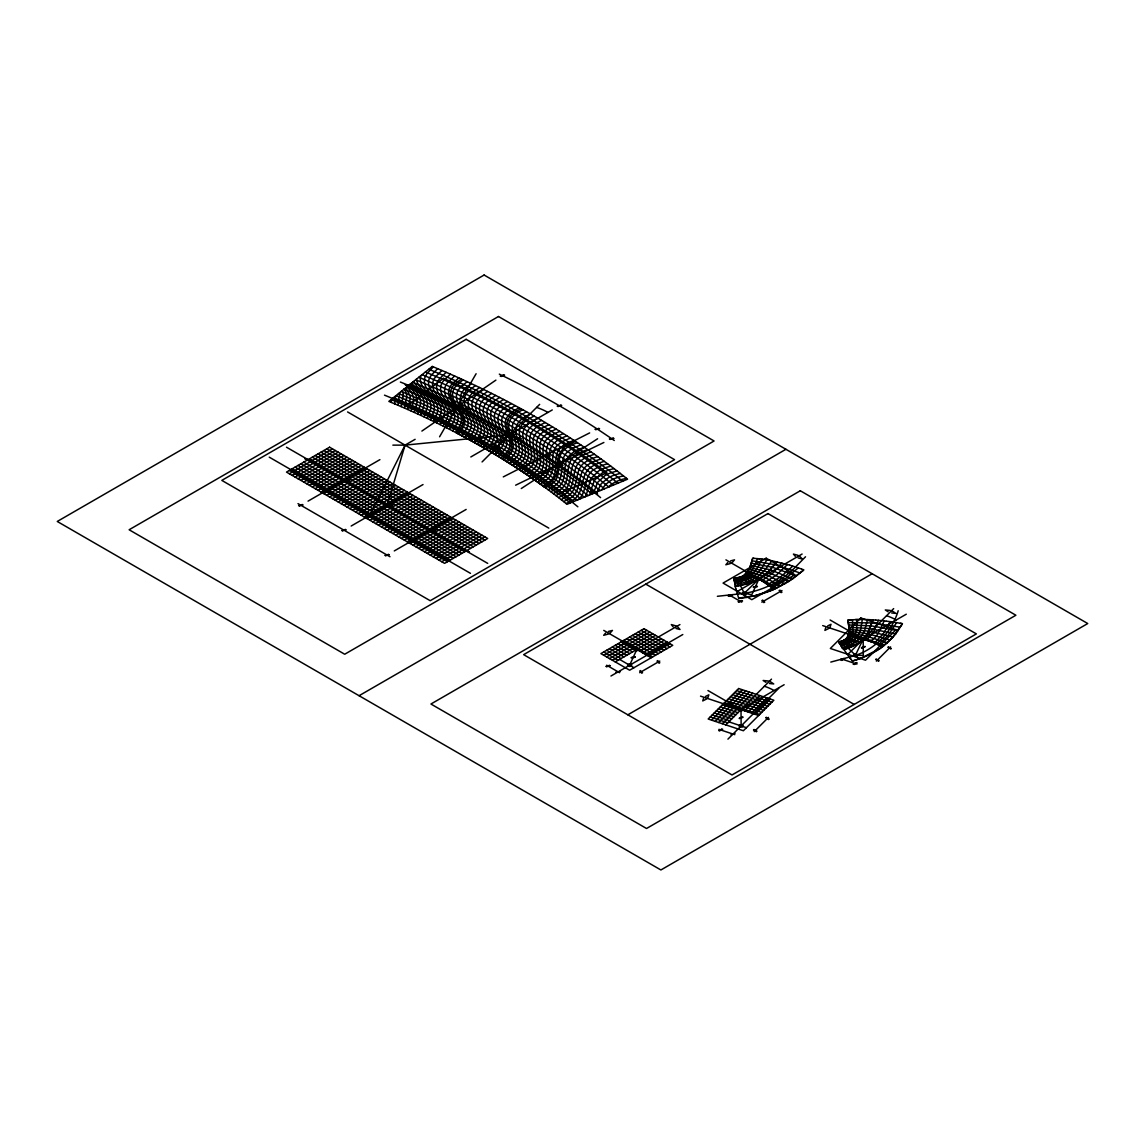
<?xml version="1.0" encoding="UTF-8"?>
<svg xmlns="http://www.w3.org/2000/svg" width="1145" height="1145" viewBox="0 0 1145 1145"><rect width="100%" height="100%" fill="white"/><g stroke="black" fill="none" stroke-linecap="round" stroke-linejoin="round"><path stroke-width="1.5" d="M864.933 619.517L862.328 619.474L860.496 630.265A66.081 38.157 0 0 1 859.709 632.226A56.406 32.561 0 0 1 858.65 634.301A47.789 27.58 0 0 1 857.405 636.234A40.805 23.558 0 0 1 855.973 637.994L848.03 636.076A21.712 12.538 0 0 1 847.257 637.364A17.075 9.861 0 0 1 846.284 638.509A13.883 8.015 0 0 1 845.139 639.482A11.994 6.927 0 0 1 843.994 640.212L843.45 640.484A11.064 6.383 0 0 1 842.892 640.742A10.863 6.269 0 0 1 842.305 640.971A11.064 6.383 0 0 1 840.602 641.472A11.793 6.813 0 0 1 838.741 641.815L842.205 647.827M872.862 620.06L867.738 633.371L858.593 642.917L857.691 643.533L846.284 638.509A17.089 9.861 0 0 0 847.243 637.364A20.037 11.564 0 0 0 847.572 636.906L849.375 629.936L847.83 620.046L857.949 619.488M848.073 635.99L848.03 636.076A28.024 16.187 0 0 0 848.645 634.631L848.817 634.645A36.311 20.968 0 0 0 849.06 633.013A46.873 27.065 0 0 0 849.318 631.253L849.318 631.138A56.42 32.575 0 0 0 849.375 630.294L848.016 620.704M391.275 402.41L391.633 399.133M868.869 619.645L867.524 619.588L864.561 630.823A70.947 40.962 0 0 1 863.545 632.87A61.687 35.624 0 0 1 862.199 635.046A53.4 30.829 0 0 1 860.682 637.078A46.644 26.922 0 0 1 858.979 638.939A41.263 23.816 0 0 1 857.104 640.656A37.141 21.44 0 0 1 855.043 642.202A34.178 19.737 0 0 1 852.81 643.604A32.289 18.649 0 0 1 850.391 644.835A31.373 18.12 0 0 1 847.787 645.923A31.631 18.263 0 0 1 845.01 646.839A32.146 18.563 0 0 1 842.047 647.598M394.596 403.813L395.626 395.927M397.916 405.215L399.462 395.025A30.529 17.633 0 0 0 399.562 394.238L399.562 392.764M588.115 487.613L591.45 478.037L598.577 471.01A30.543 17.633 0 0 1 607.952 466.96L610.8 466.172M735.376 586.898L734.16 577.91A11.793 6.813 0 0 0 736.12 577.853L736.35 577.839A11.135 6.426 0 0 0 737.738 577.667L738.425 577.538A11.021 6.369 0 0 0 739.298 577.323L739.727 577.209A11.922 6.884 0 0 0 741.373 576.608A13.883 8.015 0 0 0 742.919 575.835A17.075 9.861 0 0 0 744.365 574.89A20.037 11.564 0 0 0 744.88 574.475L749.746 568.034L752.694 558.245L758.834 558.76M401.208 406.632L402.968 396.657M752.609 558.731L749.574 568.378A56.42 32.575 0 0 1 749.102 569.28A46.873 27.065 0 0 1 748.071 570.954A36.311 20.968 0 0 1 746.941 572.443A28.024 16.187 0 0 1 745.71 573.76A21.712 12.538 0 0 1 744.365 574.89L754.684 581.145L766.721 573.43L776.854 561.995M849.06 633.013L865.935 635.962L887.318 642.832L895.705 633.944L902.46 623.624L893.887 622.207M875.682 620.075L872.891 619.874L868.812 631.539A76.758 44.311 0 0 1 867.552 633.672A67.827 39.159 0 0 1 865.935 635.962A59.783 34.522 0 0 1 864.146 638.08A53.185 30.7 0 0 1 862.171 640.055A47.904 27.652 0 0 1 860.024 641.873A43.839 25.304 0 0 1 857.691 643.533C853.283 645.909 847.228 649.816 842.749 648.614M404.5 408.064L406.461 398.288M407.792 409.509L409.924 399.948A30.529 17.619 0 0 0 410.053 399.261A31.344 18.091 0 0 0 410.01 395.755L405.759 387.783M593.439 493.352L597.49 482.503L604.946 475.59A30.543 17.633 0 0 1 614.493 471.697L617.169 471.01M411.069 410.969L413.388 401.594A30.529 17.619 0 0 0 413.531 400.907A31.001 17.905 0 0 0 413.66 398.36L412.057 393.121L407.005 386.767M414.333 412.429L416.809 403.269A30.529 17.619 0 0 0 416.98 402.582C418.211 395.741 412.858 390.001 408.064 385.922M886.044 621.12L878.444 620.304L873.835 631.41L866.693 640.313L848.402 635.275M420.83 375.66C416.58 391.404 441.698 397.029 437.29 412.787A30.529 17.619 0 0 1 437.032 413.459L433.712 421.474M417.581 413.917L420.229 404.944A30.529 17.619 0 0 0 420.401 404.257C422.033 396.084 414.447 389.529 409.023 385.164M387.096 505.288L405.058 445.133L415.12 439.322M420.83 415.406L423.621 406.632A30.529 17.619 0 0 0 423.822 405.945C425.654 396.17 416.379 390.159 410.153 384.248M597.075 491.849L601.254 483.734L608.353 477.751A30.529 17.633 0 0 1 617.727 474.087L620.304 473.443M424.065 416.909L427.013 408.321A30.529 17.619 0 0 0 427.214 407.634C429.074 400.12 422.949 393.708 417.71 389.228A69.101 39.889 0 0 1 411.599 383.06M884.183 620.905C881.163 627.417 875.081 643.848 866.693 640.313M750.848 565.401L770.485 569.866L792.698 578.812L803.862 569.866L801.758 569.108M427.285 418.412L430.363 410.024A30.529 17.619 0 0 0 430.592 409.352C433.354 396.599 418.512 391.261 413.588 381.485M430.506 419.943L433.712 411.742A30.529 17.619 0 0 0 433.955 411.069C437.347 396.843 418.684 391.819 416.322 379.281M769.755 560.334L762.098 559.132L756.759 569.051A62.302 35.967 0 0 1 755.399 570.768A52.04 30.042 0 0 1 753.753 572.557A42.995 24.818 0 0 1 751.993 574.175A35.724 20.624 0 0 1 750.147 575.606A30.028 17.332 0 0 1 748.186 576.851A25.748 14.871 0 0 1 746.125 577.924A22.714 13.11 0 0 1 743.949 578.812A20.81 12.008 0 0 1 741.674 579.527A19.894 11.479 0 0 1 739.298 580.071A20.138 11.622 0 0 1 736.822 580.415A20.667 11.922 0 0 1 734.246 580.601L734.174 579.699M893.529 622.15L890.094 621.649L883.711 633.171L874.937 642.631L870.372 641.687M436.903 423.02L440.338 415.191A30.529 17.619 0 0 0 440.61 414.519C445.205 399.333 422.276 393.651 424.58 378.823A30.543 17.633 0 0 1 428.115 372.397L433.325 366.887M898.195 610.729C891.397 633.6 872.59 651.963 849.218 657.13L830.798 662.082M749.975 567.548L767.637 572.028L788.776 581.445L803.418 570.267M629.635 665.231L636.82 649.458M792.698 578.812L774.22 589.217L758.978 578.926L751.793 594.699L744.264 593.353L717.385 596.302M440.081 424.58L443.63 416.937A30.529 17.619 0 0 0 443.916 416.265C448.912 401.208 426.04 395.168 428.717 380.455A30.543 17.633 0 0 1 432.395 374.043L437.633 368.69M443.244 426.155L446.908 418.684A30.529 17.619 0 0 0 447.208 418.011C452.576 403.112 429.79 396.7 432.839 382.086A30.543 17.633 0 0 1 436.66 375.703L441.913 370.493M766.964 559.848L760.337 570.01A66.081 38.157 0 0 1 758.706 571.784A56.406 32.561 0 0 1 756.745 573.631A47.789 27.58 0 0 1 754.684 575.305A40.805 23.558 0 0 1 752.523 576.794A35.295 20.381 0 0 1 750.247 578.111A31.115 17.962 0 0 1 747.871 579.241A28.11 16.23 0 0 1 745.395 580.186A26.22 15.143 0 0 1 742.804 580.959A25.304 14.613 0 0 1 740.128 581.56A25.562 14.756 0 0 1 737.337 581.975A26.077 15.057 0 0 1 734.446 582.204M369.849 515.25L405.058 445.133L509.267 434.756L521.576 438.864M446.407 427.729L450.157 420.444A30.529 17.619 0 0 0 450.472 419.786C456.225 405.029 433.526 398.245 436.932 383.747A30.543 17.633 0 0 1 440.911 377.392L446.178 372.325M449.541 429.318L453.391 422.219A30.529 17.619 0 0 0 453.721 421.546C459.861 406.976 437.247 399.791 441.025 385.407A30.543 17.633 0 0 1 445.147 379.095L450.414 374.172M902.217 624.082L892.413 637.808L879.961 648.571L860.611 658.375L852.41 661.008L850.892 659.191M601.583 489.974L605.161 484.95L610.07 480.914A30.715 17.733 0 0 1 620.933 476.477L623.424 475.891M452.676 430.921L456.597 423.993A30.529 17.619 0 0 0 456.955 423.335C463.453 408.922 440.968 401.351 445.09 387.096A30.543 17.633 0 0 1 449.355 380.813L454.637 376.032M439.58 436.789L476.105 373.728M789.792 565.186L771.916 560.749L764.03 571.155A70.947 40.962 0 0 1 762.112 572.972A61.687 35.624 0 0 1 759.851 574.89A53.4 30.829 0 0 1 757.475 576.608A46.644 26.922 0 0 1 754.999 578.168A41.263 23.816 0 0 1 752.408 579.542A37.141 21.44 0 0 1 749.732 580.73A34.178 19.737 0 0 1 746.941 581.732A32.289 18.649 0 0 1 744.05 582.576A31.373 18.12 0 0 1 741.058 583.22A31.631 18.263 0 0 1 737.952 583.692A32.146 18.563 0 0 1 734.746 583.993M455.796 432.538L459.803 425.783A30.529 17.619 0 0 0 460.161 425.124C467.031 410.883 444.661 402.925 449.141 388.799A30.543 17.633 0 0 1 453.563 382.544L458.83 377.907M456.655 432.982L457.485 433.425L461.521 426.67A30.529 17.619 0 0 0 461.893 426.012C468.835 411.814 446.493 403.77 451.044 389.672A30.543 17.633 0 0 1 455.495 383.418L461.378 379.067M458.902 434.17L462.981 427.572A30.529 17.619 0 0 0 463.353 426.913C470.595 412.873 448.353 404.5 453.177 390.517A30.543 17.633 0 0 1 457.742 384.291L462.995 379.796M461.993 435.801L466.144 429.375A30.529 17.619 0 0 0 466.53 428.731C474.116 414.862 452.032 406.103 457.198 392.248A30.543 17.633 0 0 1 461.907 386.065L467.16 381.7M465.085 437.447L469.278 431.193A30.529 17.619 0 0 0 469.693 430.534C477.622 416.866 455.696 407.692 461.206 393.994A30.543 17.633 0 0 1 466.058 387.84L471.282 383.618M776.983 561.823L767.808 572.471A76.758 44.311 0 0 1 765.633 574.346M468.148 439.108L472.398 433.01A30.529 17.619 0 0 0 472.828 432.366C481.1 418.898 459.345 409.309 465.185 395.755A30.543 17.633 0 0 1 470.18 389.643L475.39 385.55M471.196 440.768L475.504 434.842A30.529 17.619 0 0 0 475.948 434.198C484.55 420.931 462.995 410.926 469.164 397.53A30.543 17.633 0 0 1 474.288 391.461L479.483 387.497M474.245 442.457L478.581 436.674A30.529 17.619 0 0 0 479.039 436.03C487.97 422.977 466.616 412.558 473.114 399.319A30.543 17.633 0 0 1 478.381 393.293L483.548 389.457M703.488 698.464L702.744 700.926L706.279 699.166A22.972 13.253 0 0 0 707.953 697.477L708.841 694.829L705.52 696.432M825.659 627.932L824.915 630.394L828.436 628.634A22.972 13.253 0 0 0 830.111 626.945L831.012 624.297L827.692 625.9M477.265 444.145L481.659 438.521A30.529 17.619 0 0 0 482.117 437.891C491.377 425.038 470.237 414.204 477.036 401.122A30.543 17.633 0 0 1 482.446 395.139L487.584 391.433M480.285 445.849L484.693 440.381A30.529 17.619 0 0 0 485.179 439.737C494.74 427.114 473.844 415.864 480.957 402.954A30.543 17.633 0 0 1 486.51 397L491.606 393.422M483.276 447.552L487.727 442.242A30.529 17.619 0 0 0 488.228 441.612C498.089 429.203 477.436 417.524 484.85 404.786A30.543 17.633 0 0 1 490.532 398.889L495.599 395.426M746.869 572.529L760.008 577.91L776.367 588.244L788.776 581.445M787.416 564.499L776.825 574.761L764.874 582.447M486.267 449.269L490.733 444.103A30.529 17.619 0 0 0 491.248 443.487C501.41 431.293 481.014 419.199 488.729 406.632A30.543 17.633 0 0 1 494.554 400.779L499.578 397.444M489.244 451.001L493.724 445.992A30.529 17.619 0 0 0 494.254 445.362C504.702 433.411 484.578 420.902 492.593 408.507A30.543 17.633 0 0 1 498.547 402.697L503.528 399.462M492.193 452.747L496.701 447.881A30.529 17.619 0 0 0 497.245 447.266C507.965 435.529 488.142 422.605 496.429 410.382A30.543 17.633 0 0 1 502.526 404.629L507.464 401.509M746.34 573.115L758.806 578.826M796.233 567.219L792.798 566.102L781.047 576.593L767.923 584.508M495.141 454.493L499.649 449.77A30.529 17.619 0 0 0 500.208 449.155C511.2 437.648 491.677 424.323 500.25 412.286A30.543 17.633 0 0 1 506.476 406.561L511.371 403.57M758.978 578.926L744.264 593.353C763.586 590.333 781.935 581.102 795.532 566.975L805.522 556.771M498.061 456.254L502.583 451.674A30.529 17.619 0 0 0 503.156 451.058C514.406 439.794 495.212 426.04 504.058 414.189A30.543 17.633 0 0 1 510.412 408.522L515.25 405.631M482.074 461.936L539.667 404.357M711.689 720.176L742.175 689.676M715.21 721.35L745.696 690.85M718.731 722.524L749.216 692.024M722.252 723.697L752.737 693.197M719.675 730.968L721.708 728.936M725.773 724.871L771.501 679.128M744.536 710.802L759.779 695.545M748.057 711.975L763.3 696.718M751.578 713.149L766.821 697.892M727.934 739.14L778.743 688.317M755.099 714.323L770.342 699.065M754.212 731.641L768.438 717.4M841.833 660.436L843.865 658.404M847.944 654.339L893.672 608.596M854.156 664.544L856.188 662.511M876.369 661.109L890.595 646.868M500.98 458.029L505.489 453.577A30.529 17.619 0 0 0 506.076 452.976C517.583 441.927 498.733 427.786 507.836 416.122A30.543 17.633 0 0 1 514.32 410.497L519.114 407.72M502.526 458.988L507.078 454.551A30.529 17.619 0 0 0 507.664 453.95C519.229 442.943 500.437 428.717 509.611 417.081A30.543 17.633 0 0 1 516.123 411.484L520.918 408.708M801.428 568.993L798.28 567.891L785.356 578.597L770.957 586.798M504.086 459.947L508.652 455.51A30.529 17.619 0 0 0 509.239 454.908C520.861 443.959 502.154 429.647 511.371 418.054A30.543 17.633 0 0 1 517.912 412.458L522.721 409.695M578.468 499.563C588.186 491.391 582.862 474.903 595.371 468.734A30.543 17.633 0 0 1 604.632 464.612L607.58 463.768M506.963 461.736L511.529 457.442A30.529 17.619 0 0 0 512.13 456.841C523.981 446.135 505.632 431.407 515.107 420.015A30.543 17.633 0 0 1 521.791 414.461L526.543 411.799M745.624 573.831L757.575 579.713A53.185 30.7 0 0 0 760.366 578.096A59.783 34.522 0 0 0 763.042 576.307A67.827 39.159 0 0 0 765.633 574.346L784.74 583.893M509.826 463.539L514.377 459.374A30.529 17.619 0 0 0 514.992 458.787C527.086 448.296 509.11 433.182 518.842 421.975A30.543 17.633 0 0 1 525.641 416.479L530.335 413.932M512.674 465.357L517.211 461.32A30.529 17.619 0 0 0 517.841 460.734C530.164 450.472 512.574 434.986 522.535 423.951A30.543 17.633 0 0 1 529.477 418.512L534.1 416.064M887.318 642.832L883.754 645.809A95.822 55.318 0 0 1 880.82 647.984A91.142 52.627 0 0 1 877.299 650.317L876.855 650.589A87.006 50.223 0 0 1 873.606 652.493A84.329 48.677 0 0 1 869.728 654.511A82.554 47.661 0 0 1 866.192 656.142L860.339 658.475A81.867 47.274 0 0 1 857.576 659.434L856.446 659.806A82.34 47.532 0 0 1 852.996 660.851L852.41 661.008M515.508 467.174L520.03 463.267A30.529 17.619 0 0 0 520.674 462.68C533.212 452.661 516.023 436.789 526.228 425.954A30.543 17.633 0 0 1 533.284 420.573L537.849 418.211M518.327 469.006L522.836 465.228A30.529 17.619 0 0 0 523.494 464.655C536.232 454.851 519.458 438.621 529.892 427.958A30.543 17.633 0 0 1 537.062 422.634L541.571 420.372M874.236 643.218L882.509 646.753M521.118 470.853L525.612 467.189A30.529 17.619 0 0 0 526.285 466.616C539.223 457.055 522.879 440.453 533.527 429.99A30.543 17.633 0 0 1 540.826 424.709L545.263 422.548M523.909 472.699L528.375 469.164A30.529 17.619 0 0 0 529.047 468.606C542.2 459.259 526.271 442.313 537.148 432.023A30.543 17.633 0 0 1 544.576 426.799L548.927 424.738M878.287 644.907L888.062 635.389L896.578 622.622M526.671 474.56L531.108 471.139A30.529 17.619 0 0 0 531.81 470.581C545.135 461.464 529.663 444.174 540.755 434.069A30.543 17.633 0 0 1 548.298 428.917L552.577 426.928M529.434 476.434L533.828 473.128A30.529 17.619 0 0 0 534.543 472.584C548.054 463.682 533.04 446.063 544.333 436.145A30.543 17.633 0 0 1 551.99 431.035L556.212 429.146M532.167 478.309L536.533 475.132A30.529 17.619 0 0 0 537.248 474.574C550.931 465.9 536.39 447.953 547.897 438.22A30.543 17.633 0 0 1 555.668 433.182L559.805 431.364M534.887 480.199L539.209 477.136A30.529 17.619 0 0 0 539.953 476.578C553.794 468.119 539.739 449.87 551.432 440.31A30.543 17.633 0 0 1 559.318 435.329L563.383 433.597M605.576 633.085L603.687 635.303L607.952 634.158A22.972 13.253 0 0 0 610.314 632.799L612.461 630.437L608.453 631.425M727.733 562.553L725.844 564.771L730.109 563.641A22.972 13.253 0 0 0 732.485 562.267L734.532 559.833L730.61 560.893M421.89 431.064L495.899 380.126M501.124 376.533L503.728 374.73M459.932 408.522L462.551 406.733L459.431 405.215M537.577 482.102L541.871 479.14A30.529 17.619 0 0 0 542.615 478.596C556.642 470.337 543.059 451.803 554.939 442.414A30.543 17.633 0 0 1 562.954 437.505L566.932 435.859M540.268 484.006L544.519 481.158A30.529 17.619 0 0 0 545.278 480.614C559.447 472.57 546.365 453.749 558.431 444.532A30.543 17.633 0 0 1 566.56 439.68L570.453 438.106M521.276 488.529L597.604 438.75M542.93 485.924L547.138 483.176A30.529 17.619 0 0 0 547.911 482.646C562.238 474.803 549.657 455.696 561.909 446.664A30.543 17.633 0 0 1 570.138 441.884L573.96 440.381M545.592 487.842L549.743 485.208A30.529 17.619 0 0 0 550.53 484.678C565 477.05 552.92 457.685 565.358 448.811A30.543 17.633 0 0 1 573.702 444.088L577.438 442.671M548.226 489.788L552.319 487.24A30.529 17.619 0 0 0 553.121 486.725C567.734 479.283 556.169 459.675 568.779 450.973A30.543 17.633 0 0 1 577.237 446.321L580.887 444.976M550.831 491.72L554.881 489.287A30.529 17.619 0 0 0 555.697 488.772C570.439 481.53 559.404 461.678 572.185 453.148A30.543 17.633 0 0 1 580.744 448.554L584.308 447.28M553.436 493.681L557.429 491.334A30.529 17.619 0 0 0 558.259 490.833C573.13 483.777 562.624 463.696 575.563 455.338A30.543 17.633 0 0 1 584.236 450.801L587.714 449.599M289.37 473.758L332.479 448.869M292.233 475.418L335.356 450.529M295.109 477.079L338.233 452.175M297.986 478.739L341.11 453.835M300.863 480.399L343.972 455.495M303.74 482.059L346.849 457.156M306.617 483.72L349.726 458.816M309.479 485.38L352.603 460.476M312.356 487.026L355.48 462.136M315.233 488.686L358.356 463.797M318.11 490.346L361.219 465.457M320.986 492.006L364.096 467.117M299.432 506.119L302.294 504.458M308.048 501.138L379.911 459.646M323.863 493.667L366.972 468.777M346.849 482.059L349.726 480.399L346.849 478.739M326.726 495.327L369.849 470.438M329.603 496.987L372.726 472.098M332.479 498.647L375.603 473.758M335.356 500.308L378.48 475.418M338.233 501.968L381.342 477.079M341.11 503.628L384.219 478.739M343.972 505.288L387.096 480.399M346.849 506.949L389.973 482.059M349.726 508.609L392.849 483.72M352.603 510.269L395.726 485.38M355.48 511.929L398.589 487.026M358.356 513.59L401.466 488.686M361.219 515.25L404.342 490.346M364.096 516.91L407.219 492.006M342.541 531.008L345.418 529.348M351.171 526.027L423.02 484.55M470.824 456.955L552.262 409.939M558.001 406.618L560.878 404.958M366.972 518.57L410.096 493.667M389.973 506.949L392.849 505.288L389.973 503.628M512.13 436.417L515.007 434.756L512.13 433.096M369.849 520.231L412.973 495.327M372.726 521.877L415.835 496.987M375.603 523.537L418.712 498.647M378.48 525.197L421.589 500.308M381.342 526.857L424.466 501.968M384.219 528.518L427.343 503.628M387.096 530.178L430.219 505.288M389.973 531.838L433.082 506.949M392.849 533.498L435.959 508.609M395.726 535.159L438.836 510.269M398.589 536.819L441.712 511.929M401.466 538.479L444.589 513.59M404.342 540.139L447.466 515.25M407.219 541.8L450.328 516.91M385.665 555.897L388.527 554.252M394.281 550.931L466.144 509.439M410.096 543.46L453.205 518.57M433.082 531.838L435.959 530.178L433.082 528.518M412.973 545.12L456.082 520.231M415.835 546.78L458.959 521.877M418.712 548.441L461.836 523.537M421.589 550.101L464.713 525.197M424.466 551.761L467.575 526.857M427.343 553.421L470.452 528.518M430.219 555.082L473.329 530.178M433.082 556.728L476.206 531.838M435.959 558.388L479.082 533.498M438.836 560.048L481.959 535.159M441.712 561.708L484.822 536.819M359.072 695.716L785.928 449.284M603.758 655.269L646.882 630.38M606.635 656.929L649.745 632.04M609.512 658.59L652.621 633.7M612.389 660.25L655.498 635.361M606.635 666.891L609.512 665.231M615.251 661.91L679.93 624.569M728.807 596.359L731.669 594.699M737.423 591.378L802.101 554.037M639.697 651.119L661.252 638.681M642.56 652.779L664.129 640.341M645.436 654.439L667.005 641.987M610.943 676.022L682.806 634.53M738.854 602.17L741.731 600.51M648.313 656.099L669.868 643.647M639.697 672.702L659.806 661.08M761.854 602.17L781.978 590.548M627.832 714.809L872.161 573.745M707.953 690.535L741.015 709.628L784.139 684.724M906.296 614.192L863.187 639.096L855.429 655.212L863.301 655.398L863.187 639.096L830.125 620.003M556.012 495.642L559.962 493.395A30.529 17.619 0 0 0 560.792 492.894C575.806 486.024 565.816 465.743 578.926 457.542A30.543 17.633 0 0 1 587.7 453.076L591.092 451.931M558.574 497.617L562.467 495.456A30.529 17.619 0 0 0 563.311 494.969C578.44 488.271 568.993 467.79 582.261 459.746A30.543 17.633 0 0 1 591.135 455.352L594.441 454.279M561.122 499.592L564.943 497.517A30.529 17.619 0 0 0 565.802 497.044C581.059 490.532 572.142 469.865 585.567 461.979A30.543 17.633 0 0 1 594.556 457.656L597.762 456.626M761.826 580.63L773.233 572.657L781.835 562.982M857.691 643.533A40.891 23.616 0 0 1 855.172 645.021L854.857 645.193A38.93 22.471 0 0 1 852.481 646.367L846.556 648.571A38.887 22.442 0 0 1 843.736 649.344L849.976 658.074M842.892 640.728A10.992 6.355 0 0 0 843.45 640.484L843.979 640.212A12.037 6.942 0 0 0 845.139 639.482L855.172 645.021M563.655 501.582L567.405 499.592A30.529 17.619 0 0 0 568.278 499.12C583.649 492.794 575.277 471.94 588.859 464.212A30.543 17.633 0 0 1 597.933 459.961L601.053 459.002M843.722 640.356L852.481 646.367M566.16 503.571L569.852 501.682A30.529 17.619 0 0 0 570.74 501.209C586.226 495.055 578.397 474.044 592.122 466.459A30.543 17.633 0 0 1 601.297 462.279L604.331 461.378M503.285 476.892L589.646 432.91M595.743 429.804L598.792 428.259M546.737 457.9L549.786 456.34L547.095 454.579M515.651 485.194L603.887 442.471M610.113 439.451L613.233 437.948M559.919 466.831L563.025 465.328L560.42 463.525M776.367 588.244L775.838 588.487A95.822 55.318 0 0 1 772.031 590.147L754.841 595.715L738.639 598.134M757.575 579.713A47.904 27.652 0 0 1 754.684 581.145L740.386 585.367A39.474 22.8 0 0 1 739.097 585.553L735.162 585.968A38.873 22.442 0 0 0 738.668 585.61L739.956 585.424M774.22 589.217L772.031 590.147A91.142 52.627 0 0 1 767.594 591.879A87.206 50.351 0 0 1 763.042 593.425L762.47 593.611A84.186 48.605 0 0 1 758.391 594.799L757.804 594.956A82.497 47.632 0 0 1 754.24 595.858L746.311 597.447A82.44 47.603 0 0 1 743.821 597.833L742.561 598.019A81.939 47.303 0 0 1 738.754 598.491M861.484 647.598L865.005 646.41M861.484 648.07L865.005 646.882M739.326 718.13L742.833 716.942M739.326 718.602L742.833 717.414M840.816 660.092L844.895 658.733M853.139 664.2L857.204 662.841M718.659 730.625L722.724 729.265M730.982 734.732L735.047 733.372M754.684 581.145A43.839 25.304 0 0 1 751.692 582.39A40.891 23.616 0 0 1 748.587 583.463L748.2 583.592A39.044 22.542 0 0 1 745.796 584.265L740.815 585.295M613.992 468.591L611.23 469.321A30.543 17.633 0 0 0 601.769 473.3L594.484 480.27L590.863 490.16A72.679 41.964 0 0 1 589.618 494.941M626.515 478.352L624.111 478.896A30.486 17.604 0 0 0 617.212 481.143A33.52 19.35 0 0 0 608.181 487.269M500.222 376.09L504.63 375.159M734.16 579.513L734.16 577.91A12.151 7.013 0 0 0 736.12 577.853L736.35 577.839A11.45 6.612 0 0 0 737.738 577.667L738.425 577.538A11.006 6.355 0 0 0 739.298 577.323A11.221 6.469 0 0 0 739.727 577.209L741.559 579.37M753.524 586.898L757.446 586.283M753.324 587.356L757.246 586.727M631.367 657.43L635.289 656.815M631.153 657.874L635.074 657.259M557.171 406.131L561.708 405.43M298.602 505.632L303.124 504.931M341.711 530.536L346.248 529.834M384.834 555.425L389.357 554.724M727.977 595.872L732.499 595.171M738.024 601.683L742.561 600.982M605.805 666.404L610.342 665.703M615.867 672.215L620.404 671.514M594.956 429.303L599.565 428.76M609.369 438.936L613.992 438.463M848.989 619.946L847.93 620.375M736.135 577.939L738.668 585.61M848.488 622.608L872.189 622.937L900.385 627.217M850.735 619.817L851.608 619.76M848.975 624.998L871.302 625.857L898.138 630.666M855.487 619.559L856.403 619.531M849.261 627.245L870.229 628.619L895.705 633.944M857.018 619.517L856.617 629.879A62.302 35.967 0 0 1 856.074 631.739A52.04 30.042 0 0 1 855.272 633.715A42.995 24.818 0 0 1 854.299 635.532A35.724 20.624 0 0 1 853.154 637.192A30.028 17.332 0 0 1 851.823 638.695A25.748 14.871 0 0 1 850.306 640.041A22.714 13.11 0 0 1 848.617 641.229A20.81 12.008 0 0 1 846.742 642.259A19.894 11.479 0 0 1 844.681 643.132A20.138 11.622 0 0 1 842.448 643.833A20.667 11.922 0 0 1 840.029 644.392L839.6 643.604M857.934 619.488L859.194 619.474M859.179 619.474L860.453 619.459M860.439 619.459L861.698 619.459M501.338 440.653L505.403 440.653M500.923 441.054L504.988 441.054M392.864 445.133L405.058 445.133M849.375 629.449L868.44 631.124L893.086 637.064M864.904 619.517L867.524 619.588M849.318 631.253L867.552 633.672L890.295 640.026M868.855 619.645L872.891 619.874M752.981 558.259L753.854 558.316M752.179 560.821L774.922 564.685L800.24 573.03M875.997 620.089L878.444 620.304M757.646 558.631L753.138 568.507A58.996 34.064 0 0 1 752.193 569.938A48.777 28.167 0 0 1 750.862 571.67A39.116 22.585 0 0 1 749.417 573.216A31.43 18.148 0 0 1 747.871 574.59A25.491 14.713 0 0 1 746.225 575.778A21.068 12.166 0 0 1 744.465 576.794A17.976 10.377 0 0 1 742.604 577.624A16.044 9.26 0 0 1 740.643 578.282A15.128 8.731 0 0 1 738.582 578.755A15.372 8.874 0 0 1 736.421 579.055A15.901 9.174 0 0 1 734.145 579.17M751.564 563.197L772.746 567.362L796.519 576.007M758.82 558.746L759.722 558.846M759.707 558.846L762.098 559.132M848.817 634.645L864.146 638.08L884.155 645.479M886.387 621.162L890.094 621.649M892.012 621.921L891.239 621.807M376.791 509.797L380.727 510.398M376.218 510.126L380.154 510.742M900.5 623.281L901.301 623.424M769.741 560.334L771.916 560.749M749.102 569.28L765.633 574.346M470.323 409.624L456.826 407.019L467.718 412.3M748.071 570.954L763.042 576.321L780.604 586.154M847.243 637.364L860.024 641.873M891.64 612.976L895.905 613.405L892.828 611.373A22.972 13.253 0 0 0 889.923 610.414L885.3 609.956L888.119 611.802M769.469 683.508L773.734 683.937L770.671 681.905A22.972 13.253 0 0 0 767.765 680.946L763.128 680.488L765.948 682.334M789.764 565.186L792.469 566.002M855.973 637.994L862.171 640.055A2.032 1.174 0 0 0 865.219 639.125A2.032 1.174 0 0 0 862.214 638.066A2.032 1.174 0 0 0 862.128 640.098M796.219 567.204L798.28 567.891M822.697 625.599L880.777 644.964M887.819 647.311L891.34 648.485M875.624 659.506L879.145 660.679M841.103 658.833L856.932 664.114M736.621 690.549L771.83 702.271M734.589 692.582L769.798 704.304M732.557 694.614L767.765 706.336M730.524 696.647L765.733 708.369M728.492 698.679L763.701 710.401M726.46 700.711L761.668 712.433M724.427 702.744L759.636 714.466M700.525 696.131L758.62 715.482M765.662 717.829L769.182 719.003M722.395 704.776L739.999 710.644A2.032 1.174 0 0 0 743.048 709.642A2.032 1.174 0 0 0 740.042 708.598A2.032 1.174 0 0 0 739.956 710.63M720.362 706.808L737.967 712.677M718.33 708.841L735.934 714.709M716.298 710.873L733.902 716.741M714.265 712.906L731.87 718.774M712.233 714.938L729.837 720.806M728.821 721.822L746.425 727.69M753.467 730.038L756.988 731.211M710.201 716.97L727.805 722.838M718.931 729.365L734.775 734.646M798.165 557.958L802.187 558.946L800.04 556.599A22.972 13.253 0 0 0 797.679 555.225L793.413 554.094L795.303 556.298M676.008 628.49L680.015 629.478L677.883 627.131A22.972 13.253 0 0 0 675.507 625.757L671.313 624.569L673.131 626.83M567.949 470.481L557.3 465.027L558.345 455.281L563.741 447.752A30.543 17.633 0 0 1 572.071 443.015L575.491 441.397M509.267 434.756L519.329 440.567M725.93 559.848L773.347 587.228M779.101 590.548L781.978 592.208M761.854 600.51L764.731 602.17M728.807 594.699L741.731 602.17M347.579 411.942L548.784 528.103M645.794 584.122L854.199 704.433M326.726 448.869L484.822 540.139M641.128 630.38L669.868 646.968M323.863 450.529L481.959 541.8M638.252 632.04L667.005 648.628M320.986 452.175L479.082 543.46M635.375 633.7L664.129 650.288M318.11 453.835L476.206 545.12M632.498 635.361L661.252 651.949M315.233 455.495L473.329 546.78M629.635 637.021L658.375 653.609M312.356 457.156L470.452 548.441M626.759 638.681L655.498 655.269M623.882 640.341L652.621 656.929M286.493 447.208L487.698 563.369M603.758 630.38L651.19 657.76M656.944 661.08L659.806 662.74M621.005 641.987L635.375 650.288M303.74 462.136L461.836 553.421M618.128 643.647L632.498 651.949M300.863 463.797L458.959 555.082M615.251 645.308L629.635 653.609M297.986 465.457L456.082 556.728M612.389 646.968L626.759 655.269M295.109 467.117L453.205 558.388M609.512 648.628L623.882 656.929M292.233 468.777L450.328 560.048M606.635 650.288L621.005 658.59M269.247 457.156L470.452 573.33M619.574 659.42L633.944 667.721M639.697 671.042L642.56 672.702M289.37 470.438L447.466 561.708M603.758 651.949L618.128 660.25M606.635 665.231L619.574 672.702M297.986 503.628L389.973 556.728M742.919 575.835L751.692 582.39M566.446 471.325L557.3 465.027C558.345 472.169 555.253 479.741 549.099 483.648A30.529 17.619 0 0 1 548.312 484.163L544.176 486.811A779.244 449.885 0 0 0 457.485 433.425M543.231 486.138L544.576 487.112M409.867 384.477L412.128 386.137L405.23 384.72L407.491 386.38M741.373 576.608L747.456 582.275M849.604 647.555L842.362 641.028A11.264 6.498 0 0 1 840.616 641.472A12.151 7.013 0 0 1 838.741 641.815L838.813 641.973M859.251 658.876L848.23 648.199M497.073 446.951L505.875 455.724M888.405 646.725L890.753 649.058M876.211 658.919L878.558 661.266M766.248 717.242L768.596 719.59M754.054 729.451L756.401 731.798M747.671 582.49L748.587 583.463M846.556 648.571L840.716 641.615M851.05 659.363L849.848 657.903M741.674 579.527L742.532 580.601M842.763 648.642L842.205 647.827M596.345 492.15L597.575 494.139L591.822 491.52L593.053 493.509M742.017 584.952L738.053 577.767M839.428 643.29L838.87 642.116M746.311 597.461L740.4 585.367M839.256 642.946L839.299 643.032A15.901 9.174 0 0 0 841.446 642.574A15.372 8.874 0 0 0 843.407 641.973A15.128 8.731 0 0 0 845.182 641.2A16.044 9.26 0 0 0 846.785 640.27A17.976 10.377 0 0 0 848.202 639.196A21.068 12.166 0 0 0 849.447 637.951A25.491 14.713 0 0 0 850.506 636.563A31.43 18.148 0 0 0 851.379 635.003A39.116 22.585 0 0 0 852.08 633.285A48.777 28.167 0 0 0 852.596 631.425A58.996 34.064 0 0 0 852.868 629.893L852.481 619.703M779.931 590.076L781.148 592.681M762.684 600.023L763.901 602.642M657.774 660.593L658.976 663.213M640.527 670.555L641.73 673.174M738.697 598.305L735.934 589.102M735.934 589.131L735.376 586.884M734.331 581.402L734.246 580.601M741.015 709.628L741.144 725.93M400.392 382.044A813.022 469.393 0 0 1 600.581 497.617M395.984 395.64A791.252 456.826 0 0 1 577.023 500.165M406.718 387.01A809.658 467.461 0 0 1 591.965 493.953M403.899 389.271A804.849 464.67 0 0 1 588.058 495.585M401.179 391.461A800.169 461.979 0 0 1 584.251 497.159M398.532 393.579A795.632 459.36 0 0 1 580.572 498.69M393.508 397.63A787.016 454.379 0 0 1 573.573 501.582M391.118 399.548A782.937 452.017 0 0 1 458.372 430.821L458.887 431.078A782.937 452.017 0 0 1 570.253 502.97M412.601 382.273A819.748 473.271 0 0 1 600.152 490.561M409.609 384.677A814.625 470.323 0 0 1 596.001 492.293M418.827 377.278A830.411 479.44 0 0 1 608.825 486.969M415.664 379.811A825.001 476.306 0 0 1 604.431 488.786M428.803 369.262A847.515 489.301 0 0 1 622.708 481.215M425.382 371.996A841.661 485.924 0 0 1 617.957 483.176M422.061 374.673A835.965 482.646 0 0 1 613.334 485.108M402.238 390.588A32.017 18.492 0 0 1 402.997 396.657M404.128 389.042A34.007 19.637 0 0 1 406.575 398.303M588.015 487.613A64.149 37.041 0 0 1 585.081 496.873M536.619 407.405A54.702 31.588 0 0 1 547.94 412.429M886.559 615.709A46.745 26.993 0 0 1 896.234 620.003M764.388 686.241A46.745 26.993 0 0 1 774.077 690.535M840.945 645.923A26.077 15.057 0 0 0 843.636 645.265A25.562 14.756 0 0 0 846.141 644.449A25.304 14.613 0 0 0 848.474 643.461A26.22 15.143 0 0 0 850.62 642.331A28.11 16.23 0 0 0 852.581 641.043A31.115 17.962 0 0 0 854.37 639.597A35.295 20.381 0 0 0 855.973 637.994M384.491 395.154A785.298 453.391 0 0 1 577.853 506.791M499.306 374.129A883.983 510.369 0 0 1 614.278 440.51M455.81 407.005L457.843 407.047L455.81 406.962M342.97 480.356L344.988 480.399L342.97 480.313M368.833 515.207L370.865 515.25L368.847 515.164M386.08 505.246L388.112 505.331L386.108 505.16M404.042 445.09L406.074 445.133L404.056 445.047M429.203 530.135L431.236 530.178L429.203 530.092M496.057 446.908L498.075 446.994L496.071 446.822M504.859 455.681L506.892 455.767L504.888 455.595M628.619 665.188L630.637 665.274L628.634 665.102M635.804 649.415L637.837 649.458L635.804 649.372M743.248 593.31L745.28 593.353L743.248 593.267M757.961 578.883L759.994 578.926L757.961 578.883M556.284 464.984L558.316 465.042L556.298 464.942M508.251 434.699L510.284 434.771L508.265 434.656M739.999 709.571L742.032 709.642L740.028 709.485M740.128 725.873L742.16 725.944L740.142 725.83M854.413 655.169L856.446 655.226L854.442 655.083M862.171 639.039L864.203 639.11L862.185 638.996M738.654 688.517L708.168 719.003L743.377 730.739L773.863 700.239L738.654 688.517M860.825 617.985L830.34 648.471L865.534 660.207L896.034 629.707L860.825 617.985M432.295 366.443L388.828 401.394A778.986 449.742 0 0 1 567.047 504.287L627.574 479.197A853.497 492.765 0 0 0 432.295 366.443M443.43 378.365L406.632 406.432A782.536 451.788 0 0 1 558.331 494.01L606.95 472.756A843.507 486.997 0 0 0 443.43 378.365M484.106 275.029L57.25 521.462L660.894 869.971L1087.75 623.538L484.106 275.029M498.476 316.507L129.113 529.763L344.702 654.239L714.065 440.982L498.476 316.507M466.144 339.335L221.815 480.399L430.219 600.71L674.548 459.646L466.144 339.335M329.603 447.208L286.493 472.098L444.589 563.369L487.698 538.479L329.603 447.208M800.298 490.761L430.935 704.018L646.524 828.493L1015.887 615.237L800.298 490.761M767.966 513.59L523.637 654.654L732.027 774.965L976.37 633.901L767.966 513.59M644.005 628.719L600.882 653.609L629.635 670.211L672.745 645.308L644.005 628.719M766.162 558.188L723.053 583.077L751.793 599.679L794.916 574.776L766.162 558.188M311.254 460.676L304.842 458.63L464.713 551.761L462.938 549.901L469.35 551.947L309.479 458.816L311.254 460.676M854.471 654.296L854.399 654.224A2.032 1.174 0 0 0 854.37 656.214A2.032 1.174 0 0 0 857.462 655.241A2.032 1.174 0 0 0 854.456 654.181M342.956 481.415A2.032 1.174 0 0 0 346.005 480.399A2.032 1.174 0 0 0 342.956 479.383A2.032 1.174 0 0 0 342.956 481.415M504.859 456.74A2.032 1.174 0 0 0 507.908 455.724A2.032 1.174 0 0 0 504.859 454.708A2.032 1.174 0 0 0 504.859 456.74M496.057 447.967A2.032 1.174 0 0 0 499.106 446.951A2.032 1.174 0 0 0 496.057 445.935A2.032 1.174 0 0 0 496.057 447.967M368.833 516.266A2.032 1.174 0 0 0 371.882 515.25A2.032 1.174 0 0 0 368.833 514.234A2.032 1.174 0 0 0 368.833 516.266M743.248 594.369A2.032 1.174 0 0 0 746.297 593.353A2.032 1.174 0 0 0 743.248 592.337A2.032 1.174 0 0 0 743.248 594.369M385.951 506.262A2.032 1.174 0 0 0 389.128 505.374A2.032 1.174 0 0 0 386.208 504.229A2.032 1.174 0 0 0 385.951 506.262M635.804 650.475A2.032 1.174 0 0 0 638.853 649.458A2.032 1.174 0 0 0 635.804 648.442A2.032 1.174 0 0 0 635.804 650.475M628.49 666.204A2.032 1.174 0 0 0 631.654 665.317A2.032 1.174 0 0 0 628.748 664.172A2.032 1.174 0 0 0 628.49 666.204M740.085 726.932A2.032 1.174 0 0 0 743.177 725.959A2.032 1.174 0 0 0 740.171 724.899A2.032 1.174 0 0 0 740.085 726.932M757.961 579.942A2.032 1.174 0 0 0 761.01 578.926A2.032 1.174 0 0 0 757.961 577.91A2.032 1.174 0 0 0 757.961 579.942M455.71 408.006A2.032 1.174 0 0 0 458.859 407.09A2.032 1.174 0 0 0 455.91 405.974A2.032 1.174 0 0 0 455.71 408.006M508.165 435.744A2.032 1.174 0 0 0 511.285 434.799A2.032 1.174 0 0 0 508.323 433.712A2.032 1.174 0 0 0 508.165 435.744M556.241 466.029A2.032 1.174 0 0 0 559.332 465.07A2.032 1.174 0 0 0 556.341 463.997A2.032 1.174 0 0 0 556.241 466.029"/></g></svg>
